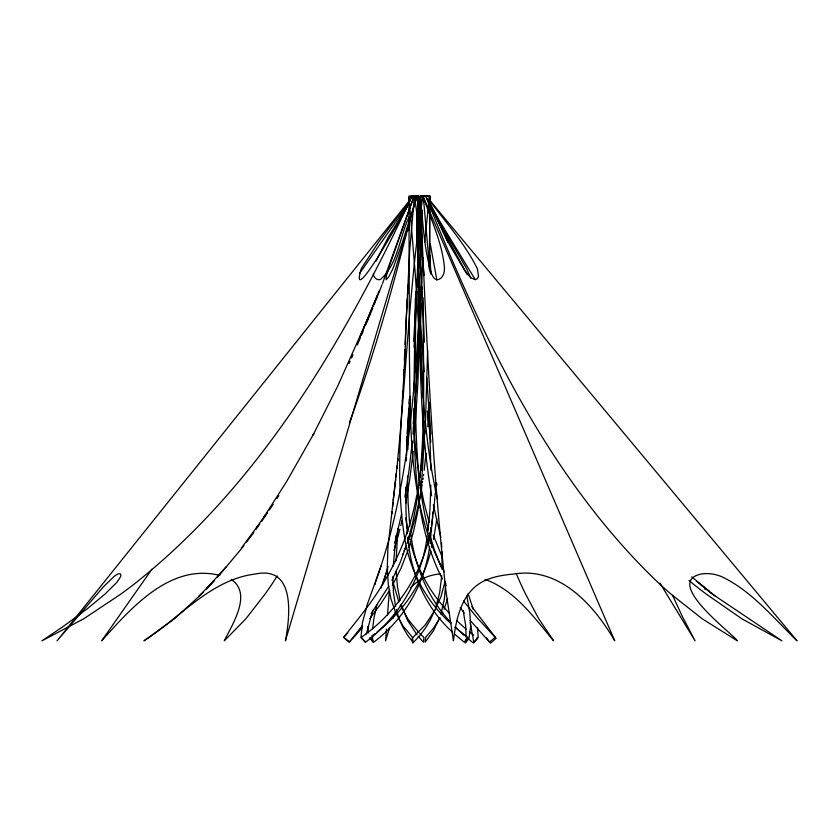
<?xml version="1.0" encoding="UTF-8"?>
<svg xmlns="http://www.w3.org/2000/svg" width="839" height="839" viewBox="0 0 839 839"><rect width="100%" height="100%" fill="white"/><g stroke="black" fill="none" stroke-linecap="round" stroke-linejoin="round"><path stroke-width="1.26" d="M415.232 371.876L415.892 291.374M414.823 197.364L408.908 197.585L409.033 230.662M413.879 393.963L415.347 298.223M429.988 272.046L429.4 196.127L422.804 195.833L422.615 199.074M405.761 487.04L406.003 512.105L407.345 533.698M417.99 229.938L418.095 221.884M392.872 576.561L393.439 592.355L395.568 606.524M396.092 560.903L397.885 528.79M409.023 220.909L409.422 357.477C410.649 429.463 408.373 506.714 444.251 571.831M422.762 199.074L422.804 195.833M430.837 485.204L430.061 507.113M423.034 195.844L423.013 196.766L423.034 195.844L430.071 196.116L429.222 268.826M421.598 240.332L421.535 243.572M427.638 350.083L425.541 420.245L420.937 470.763M420.759 287.116L417.937 382.416L414.036 442.919M417.423 211.68L416.637 243.667M417.444 210.757L417.77 197.322L414.277 197.585L409.631 251.385L405.038 344.64M407.88 449.463L409.726 399.144M442.038 569.356L441.912 551.695M417.717 216.221L417.151 236.147M428.771 402.269L427.838 426.705M418.231 216.022L418.902 195.98L418.252 204.747M418.105 203.248L418.357 195.833L416.008 196.578M421.598 222.702L417.623 357.435L413.008 434.141M406.359 460.873L406.485 457.192M409.579 196.578L416.196 195.833L416.207 196.766M421.671 220.384L422.069 210.19M424.345 441.073L421.356 485.666M403.129 390.827L403.045 393.134M406.558 455.357L408.729 408.75M403.685 376.512L403.968 369.59M432.767 512.084L432.683 513.898M445.824 583.514L444.271 599.686L440.884 614.096M404.356 360.351L404.818 349.727M417.403 284.799L420.759 203.248M416.962 282.481L413.721 341.253M417.004 281.558L420.643 195.844L422.929 196.116L423.989 204.37L429.61 268.847M417.077 291.741L414.036 347.262M432.578 516.163L432.505 517.516M466.106 637.231L465.666 625.454L463.149 610.519M435.861 483.065L435.682 486.253M409.002 403.664L409.243 399.049M432.484 517.967L430.061 543.431M393.25 566.042L396.092 535.492M407.334 298.82L405.898 324.221C404.985 395.536 393.082 468.246 404.87 539.372C410.355 571.59 426.6 601.783 450.983 623.629M407.607 294.206L408.163 284.966M430.008 508.014L429.809 511.192M423.433 196.022L421.188 195.833L421.126 196.766M441.765 575.68L439.657 592.743L435.514 608.002M365.374 641.374L365.322 642.234L360.99 637.42L362.417 622.695L367.482 603.902L378.84 572.24M408.656 277.122L409.013 271.584M435.493 489.431L435.399 490.784M422.447 292.371L414.865 406.433M430.816 274.164L430.008 255.507M429.746 512.105L429.327 517.537M410.061 396.281L407.093 433.69M410.586 399.049L406.506 446.6M435.242 493.049L435.105 494.863M372.589 628.768L374.058 617.651L376.931 604.625M386.454 629.177L385.583 640.839L389.569 627.719M387.503 615.218L389.244 592.03M435.032 495.765L434.885 497.579M392.054 513.772L392.243 511.528M430.071 196.116L429.736 200.248M406.81 436.92L406.485 440.611M429.253 518.439L427.471 534.16M434.812 498.481L434.602 500.736M392.631 507.05L393.082 502.1M423.265 257.741C415.305 365.699 413.019 476.227 376.459 579.424M425.992 453.364L424.188 470.301M414.33 412.431L414.036 415.651M393.25 500.296C405.657 399.165 407.429 296.88 422.929 196.116M424.712 242.072L429.4 196.127M465.981 639.024L465.425 643.062L469.032 638.206L470.669 626.376L469.809 612.47L466.799 596.005M412.369 441.062L409.013 470.532L404.891 497.097M434.518 501.638L434.434 502.54M413.533 420.727L413.208 423.947M434.34 503.442L433.763 508.833M413.228 451.214L409.82 478.807L405.657 503.484M421.251 486.578L420.79 490.7M419.29 482.928C425.887 421.451 423.066 359.438 423.034 297.751M436.71 518.649L436.29 522.204M398.85 452.452L398.955 451.529M418.221 243.006L421.598 216.315M419.185 483.841L419.028 485.215M397.833 461.156L398.106 458.87M397.287 465.739L396.962 468.477M433.658 509.734L432.84 515.995M396.407 473.049L395.903 477.15M394.875 485.351L395.62 479.436M418.755 487.501L418.221 491.623M420.507 492.986L420.276 494.811M394.76 486.253L387.912 548.003L387.261 567.751L388.237 584.154L390.953 598.857L395.347 611.893L402.71 625.506L412.505 637.42L413.029 642.234L407.534 635.123L402.835 627.184L399.133 618.742L396.26 609.471M436.175 523.085L433.543 539.33M420.161 495.723L420.035 496.636M423.664 474.413L423.485 475.776M418.095 492.535L417.581 496.195M419.92 497.548L419.133 503.012M423.171 478.062L422.971 479.426M432.714 516.887C427.691 565.14 400.843 609.607 361.231 637.42L365.542 642.244C399.27 616.812 422.279 577.998 427.208 535.943M420.486 473.962L419.94 477.611M417.455 497.108L417.319 498.02M422.636 481.701L422.499 482.614M417.172 498.932L416.826 501.208M418.997 503.924L418.787 505.288M414.256 432.326C414.802 449.316 418.661 466.295 419.07 483.075M422.153 484.89L421.786 487.155M418.64 506.2L417.644 512.094M429.589 546.514C424.733 584.301 404.157 619.308 373.733 642.171L370.062 637.346M416.679 502.121L412.431 523.851L407.072 543.473M421.639 488.067L420.098 496.667M418.923 483.988L418.535 486.263M418.367 487.165L417.193 493.521M366.318 633.885L372.852 610.205M417.486 513.007L413.648 531.014L408.981 547.416C413.386 579.602 428.393 610.404 452.63 632.302M419.92 497.569L415.777 515.985L410.711 533.237C414.655 566.189 427.838 598.385 450.973 622.528M445.1 581.396L441.22 595.91L435.357 609.502L425.247 624.887L412.253 638.238L412.778 643.094L419.678 635.742L425.604 627.834L430.564 619.434L434.707 610.205M417.014 494.423L414.372 506.609M401.64 513.908L394.718 543.022M432.536 544.081L431.728 547.521M401.975 520.704L401.661 522.057M401.441 522.959L400.79 525.654M414.162 507.501C405.625 545.025 388.111 580.116 364.661 610.509M408.855 224.003C392.065 291.081 373.103 357.697 349.391 422.678M399.888 529.241L398.242 535.492M430.858 550.94C423.034 582.706 403.58 610.834 378.137 631.127M447.638 598.427L444.02 609.429M398.001 536.383L396.889 540.379M375.002 584.51L375.442 582.958M375.778 581.784L376.344 579.822M396.637 541.27L395.872 543.913M395.609 544.794L394.823 547.437M388.069 566.451L382.668 584.332M394.561 548.318L393.89 550.51M409.075 217.07C399.616 236.535 397.822 264.642 380.382 279.513C376.847 280.729 373.502 277.269 373.292 273.892M406.506 545.245L399.93 563.063L391.897 580.273M408.111 550.048L401.063 568.15L392.327 585.549M409.977 535.429L407.796 541.522M387.639 569.44L380.77 588.391M381.378 565.276L380.78 566.933M380.487 567.751L379.889 569.387M379.585 570.205L378.987 571.831M439.542 617.976L433.323 630.98L425.163 642.15L425.625 637.336L433.574 628.159L440.129 617.808M392.862 618.532L395.41 612.26M382.5 283.488L414.141 195.98L389.883 264.6L386.422 275.779L386.066 279.733L388.845 276.776L392.579 269.371A32.281 7.499 -63.1 0 0 393.26 267.767L402.573 241.821L417.151 195.98L285.417 640.839C290.168 615.889 295.611 565.423 255.36 574.023C210.851 579.382 179.473 618.123 143.941 640.839L174.439 618.794L201.161 594.421A458.367 331.489 -90 0 0 203.248 592.355M382.039 284.694L375.799 300.519M374.079 304.819L375.369 301.61M379.05 291.175L359.858 337.435L377.634 294.814M372.789 307.997L369.034 317.173M405.447 547.552L404.744 549.262M375.998 261.202L388.226 237.322L408.729 204.045M367.639 320.55L368.573 318.306M365.794 324.997L367.178 321.673M404.388 550.122L404.031 550.971M369.003 315.894L337.865 385.783L313.136 434.917L313.776 433.711L286.435 481.869L263.918 517.013M361.672 334.761L363.046 331.541M360.214 338.18L357.299 344.923M402.741 553.95L402.363 554.799M442.866 612.155L441.796 614.505M351.531 358.033L352.967 354.803M349.087 363.486L350.083 361.252M408.855 203.017C341.976 344.221 259.65 484.072 135.834 582.811A458.367 454.182 -90 0 1 120.344 594.421L83.732 618.794L41.95 640.839L64.152 625.821L87.696 608.432L104.938 594.148L116.936 582.266L120.617 576.634L120.847 574.694L119.998 573.677L117.712 574.012L114.261 576.288L103.449 586.776L57.052 640.839L413.145 195.98L378.798 241.821L361.829 267.767A32.281 17.231 -58.7 0 0 361.011 269.371C347.252 317.383 421.87 181.56 408.834 202.22M388.845 585.968L371.09 613.791M389.778 589.953L380.518 604.258L369.695 618.71M277.258 575.932L272.822 582.811A458.367 234.847 -90 0 1 264.809 594.421L245.879 618.794L224.275 640.839C231.983 624.961 252.749 593.708 231.176 579.392M276.954 498.523L278.81 495.629M271.941 506.232L273.199 504.312M269.382 510.081L271.301 507.196M267.505 512.87L261.768 521.218M256.409 527.783L265.365 514.842M151.922 569.199L101.634 640.839C130.989 608.327 170.013 563 219.755 575.376M359.532 273.462L409.138 202.807M259.817 524.008L255.853 529.566M258.087 525.434L241.286 548.15M252.539 534.118L253.829 532.356M251.899 534.999L246.624 542.046M364.147 611.191L362.605 613.225M362.102 613.896L360.067 616.56M362.133 625.842L360.099 628.463M359.553 617.21L359.05 617.861M242.544 547.364L243.918 545.591M358.547 618.521L343.56 637.388L349.548 641.919M359.595 629.103L349.192 642.202L343.665 637.388L344.441 636.57M241.852 548.255L217.364 577.442M362.165 627.813L354.404 636.623M225.943 567.059L206.73 588.338M353.859 637.231L352.233 639.014M350.88 640.482L350.083 641.353M214.595 580.494L212.466 582.811A458.367 331.489 -90 0 1 206.446 589.114M347.839 632.91L346.255 634.62M345.993 634.903L345.469 635.459M345.217 635.742L344.693 636.287M198.833 596.214L210.641 584.185M410.691 587.699C418.315 579.371 429.295 574.757 440.454 573.928M377.781 631.421L377.057 631.998M374.876 633.728L373.04 635.133M372.673 635.417L371.929 635.972M485.036 579.392C514.831 590.132 534.128 617.556 553.614 640.839L538.774 618.794L525.759 594.421A458.367 161.329 -90 0 1 520.264 582.811L516.237 573.666M704.393 588.705L705.662 589.555M709.605 592.25L781.958 640.839L741.844 618.794L706.7 594.421A458.367 436.028 -90 0 1 691.829 582.811L689.018 580.494M477.013 637.692L477.758 638.238L473.511 643.094L467.743 638.458M473.71 635.217L469.347 631.788M691.714 576.854L714.943 595.879M696.527 581.259L709.333 591.579L700.985 584.856M466.138 629.145L456.479 620.482M455.095 627.31L467.784 637.388L464.208 642.202L454.319 633.865M464.229 635.438L462.845 634.211M462.499 633.896L461.807 633.277M461.471 632.963L455.126 626.859M420.035 633.728L423.884 637.357L423.559 642.181L418.179 636.277M419.175 632.868L408.373 619.78L400.255 605.265M449.326 613.246L443.789 607.079M443.495 606.723L438.87 601.039M429.369 199.881L797.05 640.839C773.495 618.049 751.754 590.876 721.498 576.592C715.132 573.97 708.064 572.89 701.247 574.023C662.328 582.172 734.723 635.333 737.387 640.839L702.201 618.794L671.378 594.421A458.367 382.406 90 0 1 658.342 582.811C547.993 477.255 481.523 335.789 425.688 195.98L449.578 244.789L464.816 270.693L470.689 277.667L475.262 279.744L477.401 278.632L478.524 276.346L477.496 269.371A32.291 25.642 43.7 0 0 476.856 267.767C464.46 243.027 445.603 222.188 429.306 200.049M470.165 620.388L489.536 642.129L495.146 637.304L477.171 617.787L463.443 600.997M416.931 634.756L407.618 620.42L401.252 604.625M486.431 637.934L490.553 643.167L496.122 638.301L471.843 606.765M369.968 638.322L372.946 642.181L372.401 635.689M464.303 613.047L460.223 607.604M438.315 600.325C424.817 583.084 415.515 562.812 410.261 541.606M429.673 204.747L475.042 279.293M659.947 583.105L695.08 640.839L682.264 616.34L672.521 595.26M429.914 205.314L466.075 267.767A32.281 5.401 63.5 0 1 466.904 269.371L470.742 278.066M467.344 274.741L451.109 244.789L429.117 201.182M445.96 585.57L444.827 583.545M442.426 579.046C415.368 526.588 414.613 465.939 413.868 408.289M447.89 242.377L429.19 201.853M442.51 557.83L433.27 535.072M441.272 567.374L440.894 566.524M440.716 566.105L434.319 549.692L429.128 532.88M398.892 602.066L393.04 582.182M468.047 593.53L473.385 609.492M431.624 530.248L430.774 527.605M429.138 522.298L423.789 501.732L419.626 479.981M470.26 622.853L473.804 642.181L478.157 637.357L477.58 627.897M420.748 269.875L420.612 269.371A32.281 18.909 57.2 0 1 420.224 267.767L418.242 249.707M440.842 537.296L433.312 504.847M428.299 529.755C417.161 485.949 415.945 440.412 415.315 395.452M400.088 600.472L397.434 586.755L396.186 571.107M409.831 539.876L409.013 536.394M437.549 499.404C427.187 454.518 423.632 408.425 420.895 362.563L415.399 275.737L408.918 196.116L415.976 195.844L416.018 196.766M407.995 531.58L405.636 517.873M436.857 280.037L430.208 243.551M431.603 495.744C418.808 421.262 420.339 345.228 417.937 269.98L417.476 242.639M409.054 547.427L407.712 537.264M418.231 210.421L421.618 236.179M410.732 533.342L410.386 530.668M368.373 632.889L367.86 626.376M430.837 441.996L427.366 411.141M436.679 485.55L436.332 482.803M409.852 526.179L408.111 503.117L407.534 476.143M424.115 275.286L419.657 233.787L414.445 196.116L417.812 195.844L424.45 342.186M436.7 484.428L436.574 483.054M430.837 434.172L426.621 377.34M426.065 434.256L425.782 431.026M425.394 426.411L424.954 420.874M417.382 278.621L418.084 287.389M418.231 289.235L424.115 371.908M413.879 426.799L413.512 420.811M429.652 254.972L430.627 272.046M423.401 398.231L420.234 328.867L418.105 252.015M418.441 197.301L420.748 252.455M441.482 542.497L441.733 547.322M422.426 289.507L422.311 287.19M428.855 402.259L430.921 470.071M416.626 210.662L417.403 238.937M417.119 215.864L417.738 236.262M420.643 195.844L421.598 229.204M421.188 195.833L421.209 196.766M422.007 244.044L421.608 229.666M421.545 210.201L421.598 212.508M444.418 269.371C444.45 273.787 441.912 279.775 436.773 279.733C433.375 279.009 432.169 275.077 431.026 272.266C423.768 247.536 423.045 221.433 420.161 195.98C426.097 325.029 431.152 454.298 445.006 582.811A458.367 40.838 90 0 0 446.4 594.421L453.448 640.839C455.986 619.004 461.691 592.282 483.243 581.364C492.724 576.624 503.369 574.967 513.814 574.023C559.55 566.598 593.928 604.992 614.756 640.839L422.919 195.98C430.847 219.514 442.31 242.712 444.45 267.767A32.281 26.575 -39.3 0 1 444.418 269.371"/></g></svg>
